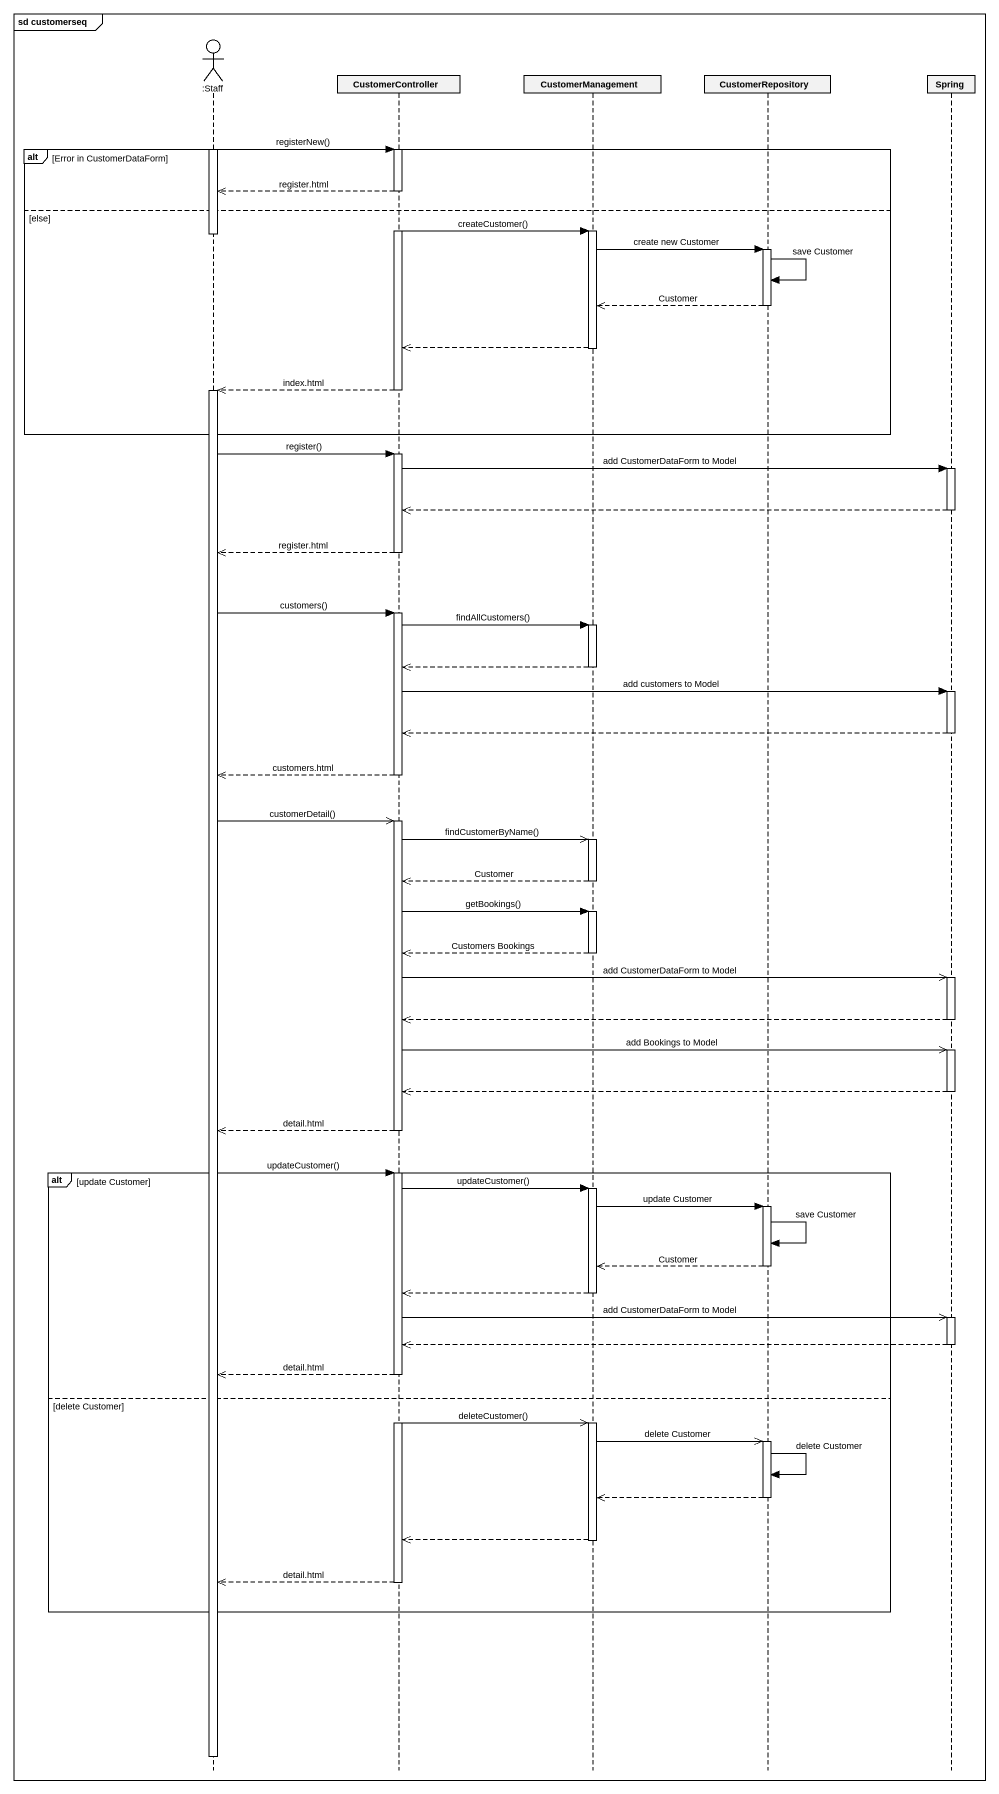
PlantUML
@startuml
mainframe sd customerseq
hide footbox
actor ":Staff" as Staff
participant CustomerController
participant CustomerManagement
participant CustomerRepository
participant Spring

activate Staff
alt Error in CustomerDataForm
  Staff -> CustomerController : registerNew()
  activate CustomerController
  CustomerController -->> Staff : register.html
else else
  CustomerController -> CustomerManagement : createCustomer()
  activate CustomerManagement
  deactivate Staff
  CustomerManagement -> CustomerRepository : create new Customer
  activate CustomerRepository
  CustomerRepository -> CustomerRepository : save Customer
  CustomerRepository -->> CustomerManagement : Customer
  deactivate CustomerRepository
  CustomerManagement -->> CustomerController
  deactivate CustomerManagement
  CustomerController -->> Staff : index.html
  deactivate CustomerController
  activate Staff
end
Staff -> CustomerController : register()
activate CustomerController
CustomerController -> Spring : add CustomerDataForm to Model
activate Spring
Spring -->> CustomerController
deactivate Spring
CustomerController -->> Staff : register.html
deactivate CustomerController
Staff -> CustomerController : customers()
activate CustomerController
CustomerController -> CustomerManagement : findAllCustomers()
activate CustomerManagement
CustomerManagement -->> CustomerController
deactivate CustomerManagement
CustomerController -> Spring : add customers to Model
activate Spring
Spring -->> CustomerController
deactivate Spring
CustomerController -->> Staff : customers.html
deactivate CustomerController
Staff ->> CustomerController : customerDetail()
activate CustomerController
CustomerController ->> CustomerManagement : findCustomerByName()
activate CustomerManagement
CustomerManagement -->> CustomerController : Customer
deactivate CustomerManagement
CustomerController -> CustomerManagement : getBookings()
activate CustomerManagement
CustomerManagement -->> CustomerController : Customers Bookings
deactivate CustomerManagement
CustomerController ->> Spring : add CustomerDataForm to Model
activate Spring
Spring -->> CustomerController
deactivate Spring
CustomerController ->> Spring : add Bookings to Model
activate Spring
Spring -->> CustomerController
deactivate Spring
CustomerController -->> Staff : detail.html
deactivate CustomerController
alt update Customer
  Staff -> CustomerController : updateCustomer()
  activate CustomerController
  CustomerController -> CustomerManagement : updateCustomer()
  activate CustomerManagement
  CustomerManagement -> CustomerRepository : update Customer
  activate CustomerRepository
  CustomerRepository -> CustomerRepository : save Customer
  CustomerRepository -->> CustomerManagement : Customer
  deactivate CustomerRepository
  CustomerManagement -->> CustomerController
  deactivate CustomerManagement
  CustomerController ->> Spring : add CustomerDataForm to Model
  activate Spring
  Spring -->> CustomerController
  deactivate Spring
  CustomerController -->> Staff : detail.html
else delete Customer
  CustomerController ->> CustomerManagement : deleteCustomer()
  activate CustomerManagement
  CustomerManagement ->> CustomerRepository : delete Customer
  activate CustomerRepository
  CustomerRepository -> CustomerRepository : delete Customer
  CustomerRepository -->> CustomerManagement
  deactivate CustomerRepository
  CustomerManagement -->> CustomerController
  deactivate CustomerManagement
  CustomerController -->> Staff : detail.html
  deactivate CustomerController
end
deactivate Staff
@enduml
